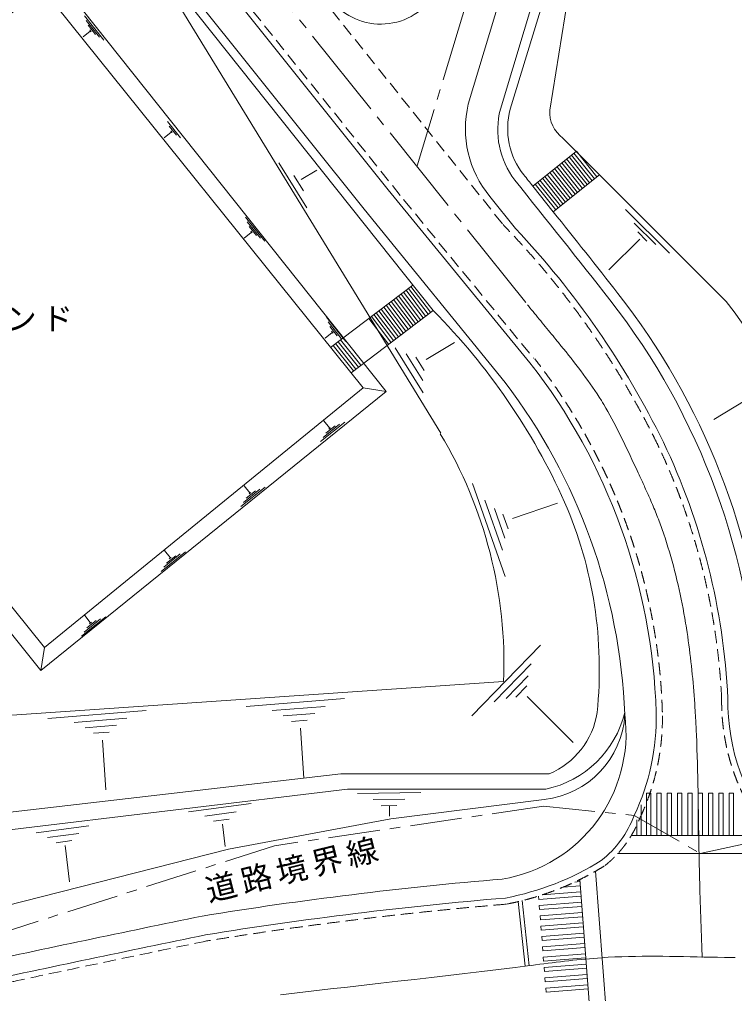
# Model space of a CAD drawing. Units: millimetres, scale not verified. Extents: x -273834 to 283729, y -197114 to 193886.
# Drawn here: x -106484 to -37338, y -142512 to -48330 of the extents above; entities that cross this region are included whole.
import ezdxf

# ---------------------------------------------------------------- set-up
doc = ezdxf.new("R2010")
doc.units = ezdxf.units.MM
doc.header["$LTSCALE"] = 1000
for name, pattern in [('CHAIN1', [8, 5, -1, 1, -1]), ('CHAIN2', [12, 9, -1, 1, -1]), ('DASHED1', [1.8, 1.2, -0.6])]:
    doc.linetypes.add(name, pattern=pattern)
for name, color, linetype, lineweight in [('2-1_道路', 7, 'Continuous', 5), ('2-2_ｸﾞﾗﾝﾄﾞ', 3, 'Continuous', 5), ('2-3_敷地境界', 2, 'CHAIN1', 5), ('2-4_法', 7, 'Continuous', 5), ('2-5_法-2', 4, 'Continuous', 5)]:
    doc.layers.add(name, color=color, linetype=linetype, lineweight=lineweight)
doc.layers.add('2-7', color=7, linetype='Continuous')
doc.styles.add('ＭＳ ゴシック', font='')
doc.styles.get('ＭＳ ゴシック').set_extended_font_data('MS Gothic')

msp = doc.modelspace()

# ---------------------------------------------------------------- linework, layer by layer
at = {"layer": '2-1_道路', "color": 4, "linetype": 'CHAIN2'}
for p, q in [((-24826, 80852), (-68012, -62485)), ((-160579, 53165), (-57356, -75926))]:
    msp.add_line(p, q, dxfattribs=at)
at = {"layer": '2-1_道路', "color": 3}
for p, q in [((-165277, 53336), (-70820, -64792)), ((-45237, 2707), (-63082, -56524)), ((-105749, -25914), (-73159, -66671)), ((-53807, -61998), (-51819, -64485)), ((-53572, -61811), (-51585, -64298)), ((-53338, -61624), (-51351, -64110)), ((-53104, -61436), (-51116, -63923)), ((-52869, -61249), (-50882, -63736)), ((-54978, -62935), (-52991, -65421)), ((-54744, -62748), (-52757, -65234)), ((-54510, -62560), (-52522, -65047)), ((-54275, -62373), (-52288, -64859)), ((-54041, -62186), (-52054, -64672)), ((-56150, -63871), (-54163, -66358)), ((-55916, -63684), (-53928, -66171)), ((-55681, -63497), (-53694, -65983)), ((-55447, -63310), (-53460, -65796)), ((-55213, -63122), (-53225, -65609)), ((-54866, -66920), (-50388, -63340)), ((-70820, -64792), (-57119, -81525)), ((-56853, -64433), (-54866, -66920)), ((-56619, -64246), (-54631, -66732)), ((-56384, -64059), (-54397, -66545)), ((-58525, -68546), (-60987, -65435)), ((-73159, -66671), (-59514, -83443)), ((-76403, -80044), (-68445, -74014)), ((-68867, -74335), (-66979, -76827)), ((-68628, -74153), (-66739, -76646)), ((-70063, -75240), (-68174, -77733)), ((-69824, -75059), (-67935, -77552)), ((-69585, -74878), (-67696, -77371)), ((-69345, -74697), (-67457, -77190)), ((-69106, -74516), (-67218, -77009)), ((-71258, -76146), (-69370, -78639)), ((-71019, -75965), (-69131, -78458)), ((-70780, -75784), (-68892, -78277)), ((-70541, -75603), (-68652, -78096)), ((-70302, -75421), (-68413, -77914)), ((-74421, -82492), (-66472, -76470)), ((-72454, -77052), (-70566, -79545)), ((-72215, -76871), (-70326, -79364)), ((-71976, -76689), (-70087, -79182)), ((-71737, -76508), (-69848, -79001)), ((-71498, -76327), (-69609, -78820)), ((-72693, -77233), (-70805, -79726)), ((-74181, -82311), (-76153, -79854)), ((-73942, -82130), (-75914, -79673)), ((-73703, -81948), (-75675, -79492)), ((-73464, -81767), (-75435, -79311))]:
    msp.add_line(p, q, dxfattribs=at)
at = {"layer": '2-1_道路', "linetype": 'DASHED1'}
msp.add_line((-145968, 39696), (-59723, -68162), dxfattribs=at)
at = {"layer": '2-1_道路'}
for p, q in [((-45841, -127226), (-45841, -123150)), ((-45441, -123150), (-45841, -123150)), ((-45441, -127226), (-45441, -123150)), ((-44841, -127226), (-44841, -123150)), ((-44441, -123150), (-44841, -123150)), ((-44441, -127226), (-44441, -123150)), ((-43841, -127226), (-43841, -123150)), ((-43441, -123150), (-43841, -123150)), ((-43441, -127226), (-43441, -123150)), ((-42841, -127226), (-42841, -123150)), ((-42441, -123150), (-42841, -123150)), ((-42441, -127225), (-42441, -123150)), ((-41841, -127225), (-41841, -123150)), ((-41441, -123150), (-41841, -123150)), ((-41441, -127225), (-41441, -123150)), ((-40841, -127225), (-40841, -123150)), ((-40441, -123150), (-40841, -123150)), ((-40441, -127224), (-40441, -123150)), ((-39841, -127224), (-39841, -123150)), ((-39441, -123150), (-39841, -123150)), ((-39441, -127224), (-39441, -123150)), ((-38841, -127224), (-38841, -123150)), ((-38441, -123150), (-38841, -123150)), ((-38441, -127223), (-38441, -123150)), ((-37841, -127223), (-37841, -123150)), ((-37441, -123150), (-37841, -123150)), ((-37441, -127223), (-37441, -123150)), ((-46381, -127241), (-46381, -124260)), ((-46781, -127241), (-46781, -125706)), ((-34001, -127241), (-47331, -127241)), ((-31954, -128961), (-48653, -128961)), ((-49587, -146168), (-50791, -130692)), ((-52305, -131693), (-52794, -131731)), ((-51233, -145290), (-52306, -131496)), ((-52228, -132690), (-55946, -132979)), ((-52274, -132092), (-53895, -132218)), ((-57598, -139870), (-58254, -133626)), ((-57197, -139843), (-57860, -133531)), ((-56261, -133405), (-56286, -133088)), ((-52197, -133089), (-56261, -133405)), ((-52150, -133687), (-56215, -134003)), ((-56184, -134402), (-56215, -134003)), ((-52119, -134086), (-56184, -134402)), ((-52073, -134684), (-56137, -135000)), ((-56106, -135399), (-56137, -135000)), ((-52042, -135083), (-56106, -135399)), ((-51995, -135681), (-56060, -135997)), ((-56029, -136396), (-56060, -135997)), ((-51965, -136080), (-56029, -136396)), ((-51918, -136678), (-55982, -136994)), ((-55951, -137393), (-55982, -136994)), ((-51888, -137077), (-55951, -137393)), ((-51841, -137675), (-55905, -137991)), ((-55874, -138390), (-55905, -137991)), ((-51811, -138074), (-55874, -138390)), ((-51764, -138672), (-55827, -138988)), ((-55796, -139387), (-55827, -138988)), ((-51734, -139071), (-55796, -139387)), ((-51687, -139669), (-55749, -139985)), ((-55718, -140384), (-55749, -139985)), ((-51656, -140068), (-55718, -140384)), ((-51610, -140666), (-55672, -140982)), ((-55641, -141381), (-55672, -140982)), ((-51579, -141065), (-55641, -141381)), ((-51533, -141663), (-55594, -141979)), ((-55563, -142378), (-55594, -141979)), ((-51502, -142062), (-55563, -142378))]:
    msp.add_line(p, q, dxfattribs=at)
at = {"layer": '2-1_道路', "linetype": 'DASHED1'}
msp.add_lwpolyline([(-164841, 53691), (-69339, -65745), (-56760, -81097)], dxfattribs=at)
at = {"layer": '2-1_道路', "color": 3}
for points in [[(-54863, -29243), (-51914, -30186), (-59982, -57013)], [(-56853, -64433), (-52635, -61062), (-50648, -63548)]]:
    msp.add_lwpolyline(points, dxfattribs=at)
at = {"layer": '2-1_道路', "color": 4, "linetype": 'CHAIN2'}
for points in [[(-57356, -75926), (-57270, -76031), (-57121, -76212), (-56972, -76394), (-56824, -76575), (-56675, -76756), (-56526, -76937), (-56378, -77118), (-56229, -77299), (-56080, -77481), (-55932, -77662), (-55783, -77843), (-55634, -78025), (-55486, -78206), (-55337, -78388), (-55189, -78570), (-55040, -78751), (-54891, -78933), (-54743, -79115), (-54595, -79297), (-54508, -79403), (-54366, -79577), (-54121, -79878), (-53877, -80180), (-53633, -80482), (-53391, -80785), (-53149, -81089), (-52909, -81394), (-52670, -81699), (-52433, -82007), (-52198, -82315), (-51965, -82625), (-51735, -82937), (-51508, -83250), (-51283, -83566), (-51062, -83883), (-50844, -84202), (-50630, -84524), (-50419, -84848), (-50213, -85175)], [(-50213, -85175), (-50095, -85365), (-49976, -85562), (-49774, -85903), (-49576, -86246), (-49382, -86592), (-49192, -86941), (-49005, -87291), (-48821, -87643), (-48640, -87997), (-48462, -88352), (-48286, -88709), (-48113, -89067), (-47940, -89425), (-47770, -89785), (-47600, -90145), (-47432, -90506), (-47264, -90867), (-47097, -91229), (-46929, -91590), (-46762, -91951), (-46664, -92160), (-46628, -92239), (-46565, -92374), (-46501, -92510), (-46438, -92645), (-46375, -92781), (-46311, -92916), (-46248, -93052), (-46185, -93187), (-46122, -93323), (-46059, -93458), (-45997, -93594), (-45934, -93730), (-45872, -93866), (-45810, -94002), (-45749, -94138), (-45687, -94274), (-45627, -94411), (-45566, -94547)], [(-45566, -94547), (-45506, -94684), (-45472, -94763), (-45427, -94866), (-45351, -95042), (-45276, -95219), (-45202, -95397), (-45129, -95575), (-45056, -95753), (-44984, -95931), (-44913, -96110), (-44843, -96289), (-44773, -96468), (-44704, -96648), (-44636, -96828), (-44569, -97008), (-44503, -97189), (-44437, -97370), (-44372, -97551), (-44308, -97732), (-44244, -97914), (-44182, -98096), (-44146, -98202), (-44059, -98460), (-43913, -98907), (-43772, -99356), (-43635, -99806), (-43502, -100257), (-43374, -100710), (-43249, -101164), (-43129, -101619), (-43014, -102075), (-42902, -102533), (-42794, -102991), (-42690, -103450), (-42590, -103910), (-42494, -104371), (-42401, -104833), (-42312, -105295), (-42227, -105758)], [(-42227, -105758), (-42145, -106222), (-42067, -106686), (-42023, -106955), (-41986, -107190), (-41923, -107594), (-41863, -107999), (-41806, -108404), (-41751, -108809), (-41698, -109215), (-41647, -109620), (-41598, -110026), (-41552, -110433), (-41507, -110839), (-41465, -111246), (-41424, -111653), (-41385, -112060), (-41349, -112467), (-41313, -112874), (-41280, -113282), (-41248, -113690), (-41218, -114097), (-41189, -114505), (-41173, -114742), (-41169, -114814), (-41161, -114937), (-41153, -115061), (-41145, -115184), (-41137, -115308), (-41130, -115432), (-41122, -115555), (-41115, -115679), (-41108, -115803), (-41101, -115926), (-41094, -116050), (-41087, -116174), (-41080, -116297), (-41074, -116421), (-41067, -116545), (-41061, -116668)], [(-41061, -116668), (-41055, -116792), (-41049, -116916), (-41043, -117040), (-41039, -117111), (-41021, -117507), (-40992, -118191), (-40967, -118874), (-40944, -119558), (-40924, -120241), (-40905, -120925), (-40889, -121608), (-40875, -122292), (-40862, -122976), (-40850, -123660), (-40839, -124344), (-40829, -125028), (-40820, -125712), (-40810, -126396), (-40800, -127080), (-40790, -127764), (-40779, -128448), (-40767, -129132), (-40754, -129815), (-40746, -130212), (-40740, -130479), (-40730, -130939), (-40719, -131399), (-40707, -131859), (-40694, -132319), (-40681, -132779), (-40668, -133239), (-40654, -133698), (-40639, -134158), (-40624, -134618), (-40609, -135078), (-40593, -135538), (-40578, -135998), (-40561, -136457), (-40545, -136917)], [(-40545, -136917), (-40529, -137377), (-40512, -137837), (-40495, -138296), (-40478, -138756), (-40469, -139023)], [(-47579, -138931), (-48239, -138951), (-48899, -138978), (-49559, -139012), (-49942, -139035), (-50174, -139050), (-50574, -139079), (-50975, -139110), (-51375, -139144), (-51775, -139180), (-52174, -139219), (-52574, -139259), (-52974, -139302), (-53373, -139346), (-53773, -139391), (-54172, -139438), (-54572, -139486), (-54971, -139535), (-55370, -139585), (-55770, -139636), (-56169, -139687), (-56568, -139738), (-56967, -139789), (-57366, -139840), (-57598, -139870), (-58539, -139989), (-60162, -140191), (-61785, -140388), (-63408, -140581), (-65031, -140772), (-66655, -140959), (-68278, -141145), (-69902, -141330), (-71525, -141514), (-73148, -141699), (-74770, -141885), (-76393, -142072), (-78015, -142261), (-79636, -142453), (-81257, -142649)], [(-37265, -139035), (-37649, -139030), (-38311, -139021), (-38974, -139009), (-39636, -138996), (-40299, -138982), (-40961, -138967), (-41624, -138953), (-42286, -138940), (-42948, -138928), (-43610, -138918), (-44272, -138910), (-44934, -138906), (-45596, -138905), (-46257, -138909), (-46918, -138917), (-47579, -138931)]]:
    msp.add_lwpolyline(points, dxfattribs=at)
at = {"layer": '2-1_道路', "color": 3}
for centre, radius, start, end in [((-71538, -42629), 6152, 225.69963, 336.1857), ((-53234, -58910), 10133, 166.38083, 220.08459), ((-52181, -58996), 8049, 165.73686, 217.19478), ((-1230157, -1004258), 1502300, 38.18964, 38.75346), ((-119163, -125828), 83416, 26.0441, 43.36992), ((-102684, -117132), 67662, 2.16202, 38.04134), ((-102644, -117065), 57755, 1.72565, 37.97859), ((-104769, -117893), 56875, 2.3714, 37.27994), ((-102490, -117043), 64581, 2.72148, 25.53629), ((-17923, -114265), 20061, 179.17627, 220.5224), ((-62125, -117340), 14296, 279.36833, 7.23685), ((-66872, -115861), 21964, 334.59019, 1.39398), ((-56649, -121624), 10287, 308.68593, 339.01064), ((-64632, -106444), 27321, 280.83945, 301.83897), ((-27577, -512814), 382727, 94.82933, 99.20847), ((-27577, -512814), 380876, 94.80696, 99.2027), ((489672, -2942660), 2866618, 101.64249, 102.10425), ((489672, -2942660), 2864768, 101.64328, 102.10382)]:
    msp.add_arc(centre, radius, start, end, dxfattribs=at)
at = {"layer": '2-1_道路', "linetype": 'DASHED1'}
for centre, radius, start, end in [((-119163, -125828), 82816, 26.0441, 44.13179), ((-102644, -117065), 58355, 1.72565, 37.97859), ((-102490, -117043), 63981, 2.72148, 25.53629), ((-17923, -114265), 20661, 179.17627, 220.5224), ((-66872, -115861), 22564, 334.59019, 1.39398), ((-56649, -121624), 10887, 308.68593, 339.01064), ((-64632, -106444), 27921, 280.83945, 301.83897), ((-27577, -512814), 380277, 94.80696, 99.2027), ((489672, -2942660), 2864168, 101.64328, 102.10382)]:
    msp.add_arc(centre, radius, start, end, dxfattribs=at)
at = {"layer": '2-2_ｸﾞﾗﾝﾄﾞ', "color": 2}
for p in [(-135342, -70303), (-73243, -83960)]:
    msp.add_line(p, (-104062, -109045), dxfattribs=at)
msp.add_lwpolyline([(-135342, -70303), (-104283, -45287), (-73243, -83960)], dxfattribs=at)
at = {"layer": '2-3_敷地境界'}
for points in [[(-55817, -124400), (-81810, -128223), (-109903, -137194), (-117627, -134354), (-122580, -136290), (-126898, -135451), (-136206, -137767)], [(-55817, -124400), (-47034, -125285), (-40655, -128961), (-28293, -126271), (-25044, -126002), (-8680, -125763), (20168, -130468), (34265, -134165), (40936, -135874), (53700, -133431)]]:
    msp.add_lwpolyline(points, dxfattribs=at)
at = {"layer": '2-4_法'}
for p, q in [((-59038, -57013), (-50897, -30511)), ((-50897, -30511), (-55201, -57090)), ((-65748, -88346), (-94490, -41339)), ((-66472, -76470), (-94472, -41320)), ((-71039, -84308), (-100414, -47379)), ((-53929, -59799), (-38141, -75587)), ((-104427, -111270), (-137520, -70171)), ((-104427, -111270), (-71039, -84308)), ((-73243, -83960), (-71039, -84308)), ((-104062, -109045), (-104427, -111270)), ((-107220, -115601), (-59671, -112341))]:
    msp.add_line(p, q, dxfattribs=at)
for points in [[(-107632, -125007), (-75405, -121277), (-55262, -121277)], [(-55580, -122746), (-74770, -122746), (-107981, -126748)], [(-109749, -134509), (-86258, -128544), (-70574, -125618), (-55731, -123741)]]:
    msp.add_lwpolyline(points, dxfattribs=at)
for centre, radius, start, end in [((-52013, -58859), 7264, 165.27945, 218.2569), ((-52140, -57305), 3069, 175.97803, 234.35072), ((-1230157, -1004258), 1503300, 38.69499, 38.74759), ((-1230157, -1004258), 1503300, 38.18964, 38.57367), ((-102684, -117132), 68662, 4.72647, 38.04134), ((-97356, -121222), 74759, 7.10275, 37.62036), ((-111391, -120900), 63180, 24.21365, 44.68616), ((-102798, -110593), 43162, 357.6788, 30.97273), ((-90959, -111145), 40548, 354.05742, 23.48404), ((-56711, -115011), 8785, 276.40854, 356.55051), ((-57634, -113004), 9957, 281.90424, 346.51138), ((-58292, -114119), 7773, 292.94249, 350.93799)]:
    msp.add_arc(centre, radius, start, end, dxfattribs=at)
at = {"layer": '2-5_法-2'}
for p, q in [((-98312, -50329), (-100193, -47992)), ((-98746, -50030), (-100023, -48443)), ((-99145, -49774), (-99854, -48893)), ((-99645, -49476), (-100323, -50022)), ((-99544, -49517), (-99684, -49343)), ((-90906, -59776), (-92184, -58189)), ((-91805, -59222), (-92484, -59768)), ((-91305, -59520), (-92014, -58639)), ((-91704, -59263), (-91844, -59089)), ((-78710, -66544), (-81419, -62192)), ((-77743, -62909), (-79239, -63813)), ((-79028, -64898), (-79949, -63418)), ((-47874, -66696), (-43632, -70939)), ((-82743, -69775), (-84624, -67438)), ((-83177, -69476), (-84454, -67888)), ((-83575, -69219), (-84284, -68338)), ((-47038, -68028), (-44963, -70102)), ((-84076, -68922), (-84754, -69468)), ((-83974, -68963), (-84114, -68789)), ((-46495, -69560), (-49485, -72550)), ((-46693, -68868), (-45803, -69757)), ((-74928, -79463), (-76809, -77126)), ((-75361, -79164), (-76639, -77576)), ((-75760, -78907), (-76469, -78026)), ((-76260, -78610), (-76939, -79156)), ((-76159, -78651), (-76299, -78477)), ((-64430, -79554), (-67172, -81211)), ((-67435, -84420), (-70145, -80068)), ((-67467, -83233), (-69076, -80649)), ((-67357, -82275), (-68158, -80988)), ((-34471, -84069), (-39350, -86994)), ((-75035, -87268), (-77370, -89151)), ((-75522, -87468), (-77108, -88748)), ((-76518, -87818), (-77065, -87140)), ((-75966, -87634), (-76846, -88344)), ((-76410, -87799), (-76584, -87940)), ((-59514, -102205), (-62681, -93211)), ((-82740, -93539), (-85074, -95423)), ((-83227, -93739), (-84813, -95019)), ((-84223, -94089), (-84770, -93411)), ((-83671, -93905), (-84551, -94615)), ((-84115, -94071), (-84289, -94211)), ((-59775, -99656), (-61478, -94821)), ((-54460, -95108), (-58824, -96581)), ((-59550, -98490), (-60561, -95620)), ((-59235, -97579), (-59738, -96149)), ((-90444, -99810), (-92779, -101694)), ((-91928, -100361), (-92475, -99683)), ((-90931, -100010), (-92517, -101290)), ((-91376, -100176), (-92256, -100886)), ((-91820, -100342), (-91994, -100482)), ((-98149, -106082), (-100484, -107965)), ((-98636, -106282), (-100222, -107562)), ((-99633, -106632), (-100179, -105954)), ((-99080, -106448), (-99960, -107158)), ((-99525, -106613), (-99699, -106754)), ((-62742, -115666), (-56089, -108836)), ((-60575, -114301), (-56998, -110629)), ((-59430, -113985), (-57306, -111805)), ((-58473, -113863), (-57415, -112777)), ((-52947, -118237), (-57396, -113788)), ((-84572, -114762), (-75068, -113990)), ((-82041, -115159), (-76932, -114744)), ((-103729, -115904), (-94226, -115132)), ((-80971, -115674), (-77938, -115427)), ((-101199, -116301), (-96089, -115886)), ((-100128, -116816), (-97095, -116570)), ((-80170, -116211), (-78659, -116088)), ((-99327, -117353), (-97817, -117230)), ((-78981, -121685), (-79309, -116862)), ((-98139, -122827), (-98467, -118004)), ((-73795, -123184), (-67687, -123091)), ((-90125, -124958), (-84071, -124147)), ((-72275, -123761), (-69232, -123715)), ((-88549, -125352), (-85532, -124948)), ((-71511, -124349), (-69996, -124326)), ((-70695, -125368), (-70697, -124337)), ((-87721, -125847), (-86218, -125646)), ((-86607, -128285), (-86867, -126126)), ((-104855, -126973), (-99774, -126293)), ((-103759, -127432), (-100743, -127028)), ((-102931, -127926), (-101429, -127725)), ((-101653, -131726), (-102077, -128205))]:
    msp.add_line(p, q, dxfattribs=at)

# ---------------------------------------------------------------- texts
at = {"layer": '2-4_法', "insert": (-88109, -133902), "char_height": 2199, "attachment_point": 7, "rotation": 13.947, "style": 'ＭＳ ゴシック'}
msp.add_mtext('\\T1.17;道路境界線', dxfattribs=at)
at = {"layer": '2-7', "insert": (-118354, -78608), "char_height": 2199, "attachment_point": 7, "style": 'ＭＳ ゴシック'}
msp.add_mtext('\\T1.17;小グランド', dxfattribs=at)

doc.saveas('drawing.dxf')
